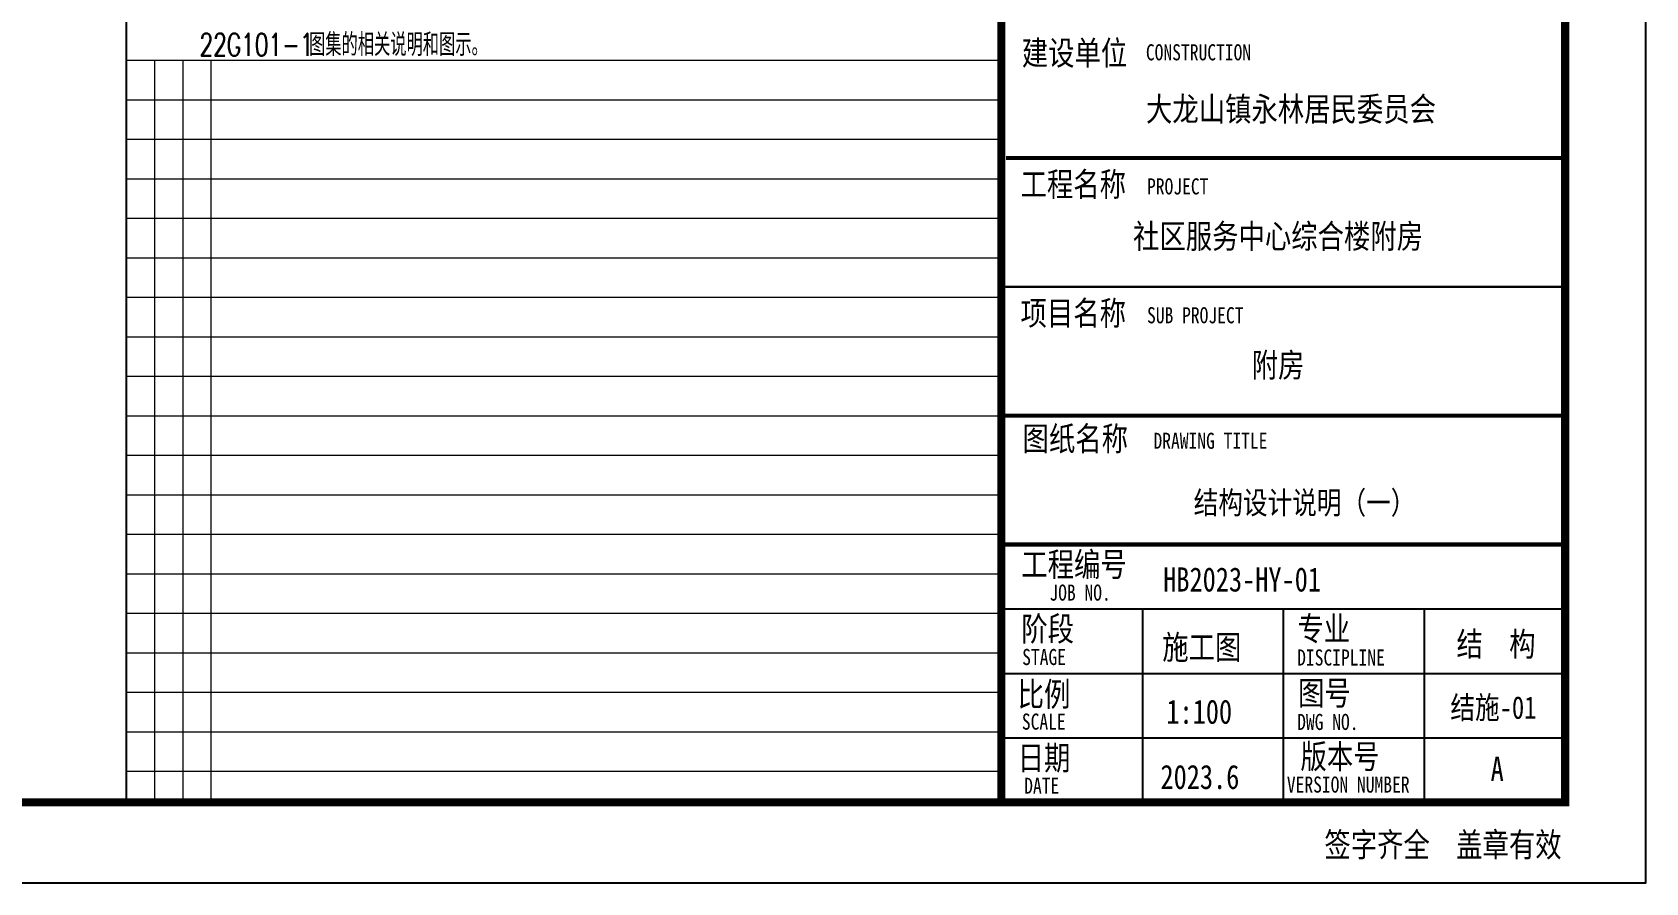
# Model space of a CAD drawing. Extents: x 1051052 to 1482120, y -981644 to -673261.
# Drawn here: x 1152774 to 1181365, y -820855 to -805783 of the extents above; entities that cross this region are included whole.
import ezdxf
from ezdxf.enums import TextEntityAlignment as Align

# ---------------------------------------------------------------- set-up
doc = ezdxf.new("R2010")
doc.units = 0
doc.header["$LTSCALE"] = 1000
doc.header["$MEASUREMENT"] = 0
doc.linetypes.add('线型3', pattern=[750, 500, -250])
doc.layers.add('BEAM-DASH', color=4, linetype='线型3', lineweight=25)
doc.layers.add('图框外框__细线', color=9, linetype='Continuous', lineweight=18)
for name, color, linetype in [('TK', 142, 'Continuous'), ('XM', 7, 'Continuous'), ('填充', 8, 'Continuous'), ('层0', 7, 'Continuous'), ('钢筋', 1, 'Continuous')]:
    doc.layers.add(name, color=color, linetype=linetype)
doc.styles.add('_TCH_DIM', font='SIMPLEX', dxfattribs={"bigfont": 'GBCBIG'})
doc.styles.add('HYZT1', font='', dxfattribs={"width": 0.8})
doc.styles.get('HYZT1').set_extended_font_data('SimSun')

# ---------------------------------------------------------------- blocks, each defined once
blk = doc.blocks.new('A$C05385F37')
at = {"layer": 'TK'}
for p, q in [((-1000, -34600), (-8000, -34600)), ((-7944, -34600), (-1000, -34600)), ((-8000, -36200), (-1000, -36200)), ((-8000, -36200), (-1000, -36200)), ((-1000, -36200), (-8000, -36200)), ((-8000, -36200), (-1000, -36200)), ((-8000, -36200), (-2830, -36200)), ((-8000, -36200), (-1000, -36200)), ((-8000, -36200), (-1000, -36200)), ((-8000, -38600), (-1000, -38600)), ((-8000, -38600), (-1000, -38600)), ((-6250, -38600), (-6250, -41000)), ((-4500, -38600), (-4500, -41000)), ((-2750, -38600), (-2750, -41000)), ((-8000, -39400), (-1000, -39400)), ((-8000, -40200), (-1000, -40200))]:
    blk.add_line(p, q, dxfattribs=at)
for points, const_width in [([(-8000, -1000), (-8000, -41000)], 100), ([(-1000, -33000), (-7944, -33000)], 50), ([(-8000, -36200), (-1000, -36200)], 50), ([(-7944, -36200), (-1000, -36200)], 50), ([(-8000, -37800), (-1000, -37800)], 50)]:
    blk.add_lwpolyline(points, dxfattribs=dict(at, const_width=const_width))
at = {"layer": 'TK', "style": 'HYZT1', "width": 0.8}
for s, height, p in [('建设单位', 300, (-7747, -31846)), ('CONSTRUCTION', 200, (-6206, -31788)), ('工程名称', 300, (-7762, -33477)), ('PROJECT', 200, (-6192, -33453)), ('项目名称', 300, (-7762, -35077)), ('SUB PROJECT', 200, (-6192, -35053)), ('图纸名称', 300, (-7737, -36636)), ('DRAWING TITLE', 200, (-6112, -36612)), ('工程编号', 300, (-7753, -38197)), ('JOB NO.', 200, (-7404, -38497)), ('阶段', 300, (-7753, -38997)), ('专业', 300, (-4325, -38995)), ('STAGE', 200, (-7742, -39297)), ('DISCIPLINE', 200, (-4328, -39303)), ('比例', 300, (-7798, -39809)), ('图号', 300, (-4317, -39795)), ('SCALE', 200, (-7746, -40099)), ('DWG NO.', 200, (-4328, -40103)), ('日期', 300, (-7798, -40600)), ('版本号', 300, (-4287, -40582)), ('DATE', 200, (-7717, -40895)), ('VERSION NUMBER', 200, (-4456, -40881)), ('签字齐全  盖章有效', 300, (-3990, -41678))]:
    blk.add_text(s, height=height, dxfattribs=at).set_placement(p)
blk = doc.blocks.new('A2K')
at = {"layer": 'TK'}
blk.add_lwpolyline([(0, 0), (59400, 0), (59400, 42000), (0, 42000)], close=True, dxfattribs=at)
at = {"layer": 'TK', "const_width": 100}
blk.add_lwpolyline([(2500, 1000), (58400, 1000), (58400, 41000), (2500, 41000)], close=True, dxfattribs=at)
at = {"color": 4}
blk.add_blockref('A$C05385F37', (59400, 42000), dxfattribs=at)
at = {"layer": 'XM', "style": 'HYZT1', "width": 0.8}
for s, p in [('大龙山镇永林居民委员会 ', (55077, 9607)), ('社区服务中心综合楼附房', (54835, 8028)), ('附房', (54835, 6428))]:
    blk.add_text(s, height=300, dxfattribs=at).set_placement(p, align=Align.MIDDLE_CENTER)
for s, p in [('HB2023-HY-01', (53409, 3616)), ('施工图', (53397, 2774)), ('结  构', (57051, 2813)), ('1:100', (53448, 1974)), ('2023.6', (53375, 1164)), ('A', (57474, 1264))]:
    blk.add_text(s, height=300, dxfattribs=at).set_placement(p)

msp = doc.modelspace()

# ---------------------------------------------------------------- linework, layer by layer
at = {"layer": 'BEAM-DASH'}
msp.add_lwpolyline([(1100158.34, -819391.036), (1169947.126, -819391.036), (1169947.126, -762304.095), (1100158.34, -762304.095)], close=True, dxfattribs=at)
at = {"layer": '图框外框__细线'}
for p, q in [((1154440.263, -806278.277), (1169940.224, -806278.277)), ((1154940.271, -806278.277), (1154940.271, -819391.036)), ((1155440.271, -806278.277), (1155440.271, -819391.036)), ((1155940.271, -806278.277), (1155940.271, -819391.036)), ((1155940.271, -806278.277), (1155940.271, -819391.036)), ((1154440.263, -806978.277), (1169940.224, -806978.277)), ((1154440.263, -807678.277), (1169940.224, -807678.277)), ((1154440.263, -808378.277), (1169940.224, -808378.277)), ((1154440.271, -809078.277), (1169940.224, -809078.277)), ((1154440.271, -809778.277), (1169940.224, -809778.277)), ((1154440.271, -810478.277), (1169940.224, -810478.277)), ((1154440.271, -811178.277), (1169940.224, -811178.277)), ((1154440.271, -811878.277), (1169940.224, -811878.277)), ((1154440.271, -812578.277), (1169940.224, -812578.277)), ((1154440.271, -813278.277), (1169940.224, -813278.277)), ((1154440.271, -813978.277), (1169940.224, -813978.277)), ((1154440.271, -814678.277), (1169940.224, -814678.277)), ((1154440.271, -815378.277), (1169940.224, -815378.277)), ((1154440.271, -816078.277), (1169940.224, -816078.277)), ((1154440.271, -816778.277), (1169940.224, -816778.277)), ((1154440.271, -817478.277), (1169940.224, -817478.277)), ((1154440.271, -818178.277), (1169940.224, -818178.277)), ((1154440.271, -818878.277), (1169940.224, -818878.277))]:
    msp.add_line(p, q, dxfattribs=at)
at = {"layer": '钢筋'}
for p, q in [((1154440.252, -764370.776), (1154440.256, -811239.234)), ((1169940.252, -764370.777), (1169940.256, -819391.036)), ((1154440.256, -792278.277), (1154440.256, -819391.036))]:
    msp.add_line(p, q, dxfattribs=at)

# ---------------------------------------------------------------- block references
at = {"layer": '填充', "xscale": 1.427198797693996, "yscale": 1.427198797693996, "zscale": 1.427198797693996}
msp.add_blockref('A2K', (1096589.162, -820855.139), dxfattribs=at)

# ---------------------------------------------------------------- texts
at = {"layer": 'XM', "style": 'HYZT1', "width": 0.8}
for s, p in [('结构设计说明（一）', (1173354.402, -814319.833)), ('结施-01', (1177902.716, -817950.05))]:
    msp.add_text(s, height=400, dxfattribs=at).set_placement(p)
at = {"layer": '层0', "color": 1, "style": '_TCH_DIM', "width": 0.705882}
msp.add_text('22G101-1', height=400, dxfattribs=at).set_placement((1155736.702, -806203.019))
at = {"layer": '层0', "color": 1, "style": '_TCH_DIM'}
msp.add_text('图集的相关说明和图示。', height=400, dxfattribs=at).set_placement((1157678.131, -806203.019))

doc.saveas('drawing.dxf')
